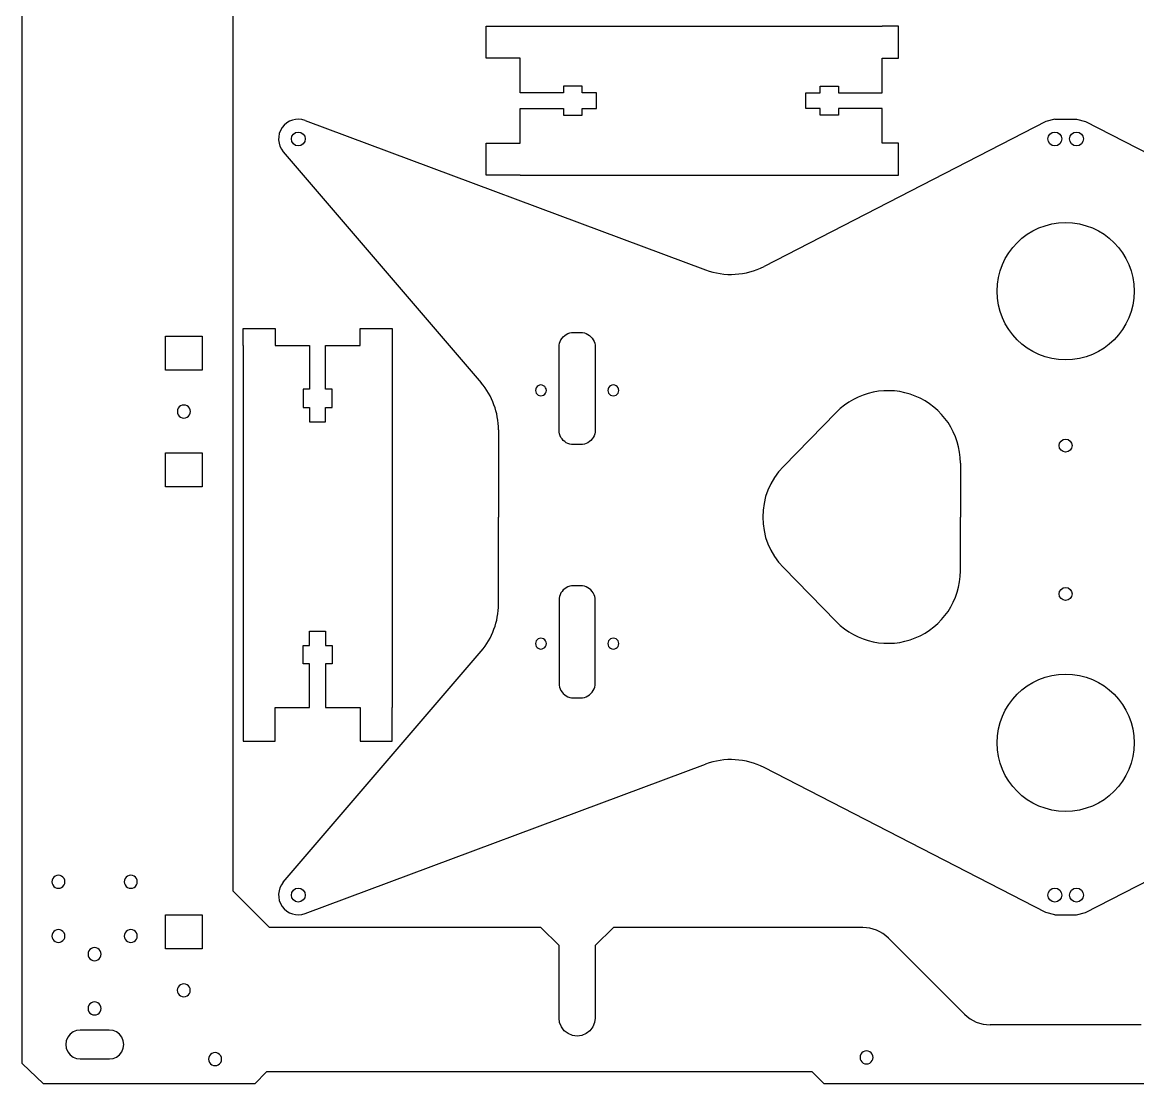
# Model space of a CAD drawing. Extents: x -100 to 476, y -1 to 902.
# Drawn here: x -100 to 208.2, y -1.3 to 292.1 of the extents above; entities that cross this region are included whole.
import ezdxf

# ---------------------------------------------------------------- set-up
doc = ezdxf.new("R2010")
doc.units = 0
doc.header["$LTSCALE"] = 6.734007
doc.header["$MEASUREMENT"] = 0
doc.layers.get('0').update_dxf_attribs({"linetype": 'CONTINUOUS'})
doc.layers.add('DEFAULT', color=7, linetype='CONTINUOUS')

msp = doc.modelspace()

# ---------------------------------------------------------------- linework, layer by layer
for p, q in [((37.54, 291), (137.54, 291)), ((185.25, 265.32), (182.75, 264.71)), ((185.25, 265.32), (191.24, 265.32)), ((191.24, 265.32), (193.74, 264.71)), ((-21.84, 264.98), (88.79, 223.68)), ((182.75, 264.71), (104.94, 224.64)), ((193.74, 264.71), (271.55, 224.64)), ((-27.89, 256.32), (26.74, 192.48)), ((37.54, 249.9), (137.54, 249.9)), ((-38.96, 202.75), (-38.96, 102.75)), ((2.14, 202.75), (2.14, 102.75)), ((124.87, 184.28), (110.27, 169.36)), ((31.55, 179.48), (31.55, 155.37)), ((159.17, 170.29), (159.17, 155.37)), ((31.55, 131.26), (31.55, 155.37)), ((159.17, 140.45), (159.17, 155.37)), ((124.87, 126.46), (110.27, 141.38)), ((-27.89, 54.41), (26.74, 118.25)), ((-21.84, 45.76), (88.79, 87.05)), ((182.75, 46.02), (104.94, 86.1)), ((193.74, 46.02), (271.55, 86.1)), ((-31.75, 41.9), (-41.75, 51.9)), ((185.25, 45.42), (182.75, 46.02)), ((185.25, 45.42), (191.24, 45.42)), ((191.24, 45.42), (193.74, 46.02)), ((43.29, 41.9), (-31.75, 41.9)), ((132.21, 41.9), (63.29, 41.9)), ((209.11, 15), (167.39, 15)), ((-35.8, -1.28), (-94.17, -1.28)), ((254.97, -1.28), (121.53, -1.28))]:
    msp.add_line(p, q)
for centre, radius in [((-23.75, 259.87), 1.92), ((185.25, 259.87), 1.92), ((191.24, 259.87), 1.92), ((188.25, 217.79), 18.96), ((188.25, 175.09), 1.8), ((188.25, 134.1), 1.8), ((188.25, 92.95), 18.96), ((-23.75, 50.87), 1.92), ((185.25, 50.87), 1.92), ((191.24, 50.87), 1.92)]:
    msp.add_circle(centre, radius)
for centre, radius, start, end in [((-23.75, 259.87), 5.45, 69.5312, 220.5574), ((-23.75, 259.87), 5.45, 69.5312, 220.5574), ((95.78, 242.42), 20, 249.5312, 297.25), ((11.55, 179.48), 20, 0, 40.5574), ((139.17, 170.29), 20, 0, 135.6089), ((124.56, 155.37), 20, 135.6089, 224.3911), ((139.17, 140.45), 20, 224.3911, 0), ((11.55, 131.26), 20, 319.4426, 0), ((95.78, 68.32), 20, 62.75, 110.4688), ((-23.75, 50.87), 5.45, 139.4426, 290.4688), ((-23.75, 50.87), 5.45, 139.4426, 290.4688), ((132.21, 31.9), 10, 45, 90), ((167.39, 25), 10, 225, 270)]:
    msp.add_arc(centre, radius, start, end)
at = {"layer": 'DEFAULT'}
for p, q in [((-100, 4.33), (-100, 525.01)), ((-100, 4.33), (-100, 525.01)), ((-41.75, 51.9), (-41.75, 440)), ((-41.75, 51.9), (-41.75, 440)), ((28.19, 282.2), (28.19, 291)), ((28.19, 291), (37.54, 291)), ((28.19, 282.2), (28.19, 291)), ((28.19, 291), (37.54, 291)), ((142.05, 291), (137.54, 291)), ((142.05, 291), (137.54, 291)), ((142.05, 282.2), (142.05, 291)), ((37.54, 282.2), (28.19, 282.2)), ((37.54, 282.2), (28.19, 282.2)), ((37.54, 272.65), (37.54, 282.2)), ((37.54, 272.65), (37.54, 282.2)), ((137.54, 272.65), (137.54, 282.2)), ((137.54, 282.2), (142.05, 282.2)), ((137.54, 272.65), (137.54, 282.2)), ((137.54, 282.2), (142.05, 282.2)), ((54.64, 274.45), (49.54, 274.45)), ((49.54, 274.45), (49.54, 272.65)), ((54.64, 274.45), (49.54, 274.45)), ((49.54, 274.45), (49.54, 272.65)), ((54.64, 272.65), (54.64, 274.45)), ((54.64, 272.65), (54.64, 274.45)), ((120.44, 272.65), (120.44, 274.45)), ((120.44, 274.45), (125.54, 274.45)), ((120.44, 272.65), (120.44, 274.45)), ((120.44, 274.45), (125.54, 274.45)), ((125.54, 274.45), (125.54, 272.65)), ((125.54, 274.45), (125.54, 272.65)), ((49.54, 272.65), (37.54, 272.65)), ((49.54, 272.65), (37.54, 272.65)), ((58.64, 272.65), (54.64, 272.65)), ((58.64, 272.65), (54.64, 272.65)), ((58.64, 268.25), (58.64, 272.65)), ((58.64, 268.25), (58.64, 272.65)), ((116.44, 268.25), (116.44, 272.65)), ((116.44, 272.65), (120.44, 272.65)), ((116.44, 268.25), (116.44, 272.65)), ((116.44, 272.65), (120.44, 272.65)), ((125.54, 272.65), (137.54, 272.65)), ((125.54, 272.65), (137.54, 272.65)), ((37.54, 258.7), (37.54, 268.25)), ((37.54, 268.25), (49.54, 268.25)), ((37.54, 258.7), (37.54, 268.25)), ((37.54, 268.25), (49.54, 268.25)), ((49.54, 268.25), (49.54, 266.45)), ((49.54, 268.25), (49.54, 266.45)), ((54.64, 266.45), (54.64, 268.25)), ((54.64, 268.25), (58.64, 268.25)), ((54.64, 266.45), (54.64, 268.25)), ((54.64, 268.25), (58.64, 268.25)), ((120.44, 268.25), (116.44, 268.25)), ((120.44, 268.25), (116.44, 268.25)), ((120.44, 266.45), (120.44, 268.25)), ((120.44, 266.45), (120.44, 268.25)), ((137.54, 268.25), (125.54, 268.25)), ((125.54, 268.25), (125.54, 266.45)), ((137.54, 268.25), (125.54, 268.25)), ((125.54, 268.25), (125.54, 266.45)), ((137.54, 258.7), (137.54, 268.25)), ((137.54, 258.7), (137.54, 268.25)), ((49.54, 266.45), (54.64, 266.45)), ((49.54, 266.45), (54.64, 266.45)), ((125.54, 266.45), (120.44, 266.45)), ((125.54, 266.45), (120.44, 266.45)), ((28.19, 249.9), (28.19, 258.7)), ((28.19, 258.7), (37.54, 258.7)), ((28.19, 249.9), (28.19, 258.7)), ((28.19, 258.7), (37.54, 258.7)), ((142.05, 258.7), (137.54, 258.7)), ((142.05, 258.7), (137.54, 258.7)), ((142.05, 249.9), (142.05, 258.7)), ((37.54, 249.9), (28.19, 249.9)), ((37.54, 249.9), (28.19, 249.9)), ((137.54, 249.9), (142.05, 249.9)), ((137.54, 249.9), (142.05, 249.9)), ((-38.96, 202.75), (-38.96, 207.49)), ((-38.96, 202.75), (-38.96, 207.49)), ((-38.96, 207.49), (-30.16, 207.49)), ((-30.16, 207.49), (-30.16, 202.75)), ((-30.16, 207.49), (-30.16, 202.75)), ((-6.66, 202.75), (-6.66, 207.49)), ((-6.66, 202.75), (-6.66, 207.49)), ((-6.66, 207.49), (2.14, 207.49)), ((2.14, 207.49), (2.14, 202.75)), ((2.14, 207.49), (2.14, 202.75)), ((-60.45, 195.98), (-60.45, 205.38)), ((-60.45, 205.38), (-50.3, 205.38)), ((-60.45, 195.98), (-60.45, 205.38)), ((-60.45, 205.38), (-50.3, 205.38)), ((-50.3, 205.38), (-50.3, 195.98)), ((-50.3, 205.38), (-50.3, 195.98)), ((48.32, 202.9), (48.42, 203.41)), ((48.32, 202.9), (48.42, 203.41)), ((48.42, 203.41), (48.59, 203.91)), ((48.42, 203.41), (48.59, 203.91)), ((48.59, 203.91), (48.82, 204.37)), ((48.59, 203.91), (48.82, 204.37)), ((48.82, 204.37), (49.11, 204.81)), ((48.82, 204.37), (49.11, 204.81)), ((49.11, 204.81), (49.46, 205.2)), ((49.11, 204.81), (49.46, 205.2)), ((49.46, 205.2), (49.85, 205.55)), ((49.46, 205.2), (49.85, 205.55)), ((49.85, 205.55), (50.29, 205.84)), ((49.85, 205.55), (50.29, 205.84)), ((50.29, 205.84), (50.76, 206.07)), ((50.29, 205.84), (50.76, 206.07)), ((50.76, 206.07), (51.25, 206.24)), ((50.76, 206.07), (51.25, 206.24)), ((51.25, 206.24), (51.76, 206.34)), ((51.25, 206.24), (51.76, 206.34)), ((51.76, 206.34), (52.29, 206.37)), ((51.76, 206.34), (52.29, 206.37)), ((52.29, 206.37), (54.29, 206.37)), ((52.29, 206.37), (54.29, 206.37)), ((54.29, 206.37), (54.81, 206.34)), ((54.29, 206.37), (54.81, 206.34)), ((54.81, 206.34), (55.32, 206.24)), ((54.81, 206.34), (55.32, 206.24)), ((55.32, 206.24), (55.82, 206.07)), ((55.32, 206.24), (55.82, 206.07)), ((55.82, 206.07), (56.29, 205.84)), ((55.82, 206.07), (56.29, 205.84)), ((56.29, 205.84), (56.72, 205.55)), ((56.29, 205.84), (56.72, 205.55)), ((56.72, 205.55), (57.11, 205.2)), ((56.72, 205.55), (57.11, 205.2)), ((57.11, 205.2), (57.46, 204.81)), ((57.11, 205.2), (57.46, 204.81)), ((57.46, 204.81), (57.75, 204.37)), ((57.46, 204.81), (57.75, 204.37)), ((57.75, 204.37), (57.98, 203.91)), ((57.75, 204.37), (57.98, 203.91)), ((57.98, 203.91), (58.15, 203.41)), ((57.98, 203.91), (58.15, 203.41)), ((58.15, 203.41), (58.25, 202.9)), ((58.15, 203.41), (58.25, 202.9)), ((-30.16, 202.75), (-20.61, 202.75)), ((-30.16, 202.75), (-20.61, 202.75)), ((-20.61, 202.75), (-20.61, 190.75)), ((-20.61, 202.75), (-20.61, 190.75)), ((-16.21, 190.75), (-16.21, 202.75)), ((-16.21, 202.75), (-6.66, 202.75)), ((-16.21, 190.75), (-16.21, 202.75)), ((-16.21, 202.75), (-6.66, 202.75)), ((48.29, 202.37), (48.32, 202.9)), ((48.29, 202.37), (48.32, 202.9)), ((48.29, 179.37), (48.29, 202.37)), ((48.29, 179.37), (48.29, 202.37)), ((58.25, 202.9), (58.29, 202.37)), ((58.25, 202.9), (58.29, 202.37)), ((58.29, 202.37), (58.29, 179.37)), ((58.29, 202.37), (58.29, 179.37)), ((-50.3, 195.98), (-60.45, 195.98)), ((-50.3, 195.98), (-60.45, 195.98)), ((41.99, 191.12), (41.84, 190.76)), ((41.99, 191.12), (41.84, 190.76)), ((42.23, 191.43), (41.99, 191.12)), ((42.23, 191.43), (41.99, 191.12)), ((42.54, 191.67), (42.23, 191.43)), ((42.54, 191.67), (42.23, 191.43)), ((42.9, 191.82), (42.54, 191.67)), ((42.9, 191.82), (42.54, 191.67)), ((43.29, 191.87), (42.9, 191.82)), ((43.29, 191.87), (42.9, 191.82)), ((43.67, 191.82), (43.29, 191.87)), ((43.67, 191.82), (43.29, 191.87)), ((44.04, 191.67), (43.67, 191.82)), ((44.04, 191.67), (43.67, 191.82)), ((44.35, 191.43), (44.04, 191.67)), ((44.35, 191.43), (44.04, 191.67)), ((44.59, 191.12), (44.35, 191.43)), ((44.59, 191.12), (44.35, 191.43)), ((44.74, 190.76), (44.59, 191.12)), ((44.74, 190.76), (44.59, 191.12)), ((61.99, 191.12), (61.84, 190.76)), ((61.99, 191.12), (61.84, 190.76)), ((62.23, 191.43), (61.99, 191.12)), ((62.23, 191.43), (61.99, 191.12)), ((62.54, 191.67), (62.23, 191.43)), ((62.54, 191.67), (62.23, 191.43)), ((62.9, 191.82), (62.54, 191.67)), ((62.9, 191.82), (62.54, 191.67)), ((63.29, 191.87), (62.9, 191.82)), ((63.29, 191.87), (62.9, 191.82)), ((63.67, 191.82), (63.29, 191.87)), ((63.67, 191.82), (63.29, 191.87)), ((64.04, 191.67), (63.67, 191.82)), ((64.04, 191.67), (63.67, 191.82)), ((64.35, 191.43), (64.04, 191.67)), ((64.35, 191.43), (64.04, 191.67)), ((64.59, 191.12), (64.35, 191.43)), ((64.59, 191.12), (64.35, 191.43)), ((64.74, 190.76), (64.59, 191.12)), ((64.74, 190.76), (64.59, 191.12)), ((-20.61, 190.75), (-22.41, 190.75)), ((-22.41, 190.75), (-22.41, 185.65)), ((-20.61, 190.75), (-22.41, 190.75)), ((-22.41, 190.75), (-22.41, 185.65)), ((-14.41, 190.75), (-16.21, 190.75)), ((-14.41, 190.75), (-16.21, 190.75)), ((-14.41, 185.65), (-14.41, 190.75)), ((-14.41, 185.65), (-14.41, 190.75)), ((41.84, 190.76), (41.79, 190.37)), ((41.84, 190.76), (41.79, 190.37)), ((41.79, 190.37), (41.84, 189.98)), ((41.79, 190.37), (41.84, 189.98)), ((41.84, 189.98), (41.99, 189.62)), ((41.84, 189.98), (41.99, 189.62)), ((41.99, 189.62), (42.23, 189.31)), ((41.99, 189.62), (42.23, 189.31)), ((42.23, 189.31), (42.54, 189.07)), ((42.23, 189.31), (42.54, 189.07)), ((42.54, 189.07), (42.9, 188.92)), ((42.54, 189.07), (42.9, 188.92)), ((42.9, 188.92), (43.29, 188.87)), ((42.9, 188.92), (43.29, 188.87)), ((43.29, 188.87), (43.67, 188.92)), ((43.29, 188.87), (43.67, 188.92)), ((43.67, 188.92), (44.04, 189.07)), ((43.67, 188.92), (44.04, 189.07)), ((44.04, 189.07), (44.35, 189.31)), ((44.04, 189.07), (44.35, 189.31)), ((44.35, 189.31), (44.59, 189.62)), ((44.35, 189.31), (44.59, 189.62)), ((44.59, 189.62), (44.74, 189.98)), ((44.59, 189.62), (44.74, 189.98)), ((44.79, 190.37), (44.74, 190.76)), ((44.79, 190.37), (44.74, 190.76)), ((44.74, 189.98), (44.79, 190.37)), ((44.74, 189.98), (44.79, 190.37)), ((61.84, 190.76), (61.79, 190.37)), ((61.84, 190.76), (61.79, 190.37)), ((61.79, 190.37), (61.84, 189.98)), ((61.79, 190.37), (61.84, 189.98)), ((61.84, 189.98), (61.99, 189.62)), ((61.84, 189.98), (61.99, 189.62)), ((61.99, 189.62), (62.23, 189.31)), ((61.99, 189.62), (62.23, 189.31)), ((62.23, 189.31), (62.54, 189.07)), ((62.23, 189.31), (62.54, 189.07)), ((62.54, 189.07), (62.9, 188.92)), ((62.54, 189.07), (62.9, 188.92)), ((62.9, 188.92), (63.29, 188.87)), ((62.9, 188.92), (63.29, 188.87)), ((63.29, 188.87), (63.67, 188.92)), ((63.29, 188.87), (63.67, 188.92)), ((63.67, 188.92), (64.04, 189.07)), ((63.67, 188.92), (64.04, 189.07)), ((64.04, 189.07), (64.35, 189.31)), ((64.04, 189.07), (64.35, 189.31)), ((64.35, 189.31), (64.59, 189.62)), ((64.35, 189.31), (64.59, 189.62)), ((64.59, 189.62), (64.74, 189.98)), ((64.59, 189.62), (64.74, 189.98)), ((64.79, 190.37), (64.74, 190.76)), ((64.79, 190.37), (64.74, 190.76)), ((64.74, 189.98), (64.79, 190.37)), ((64.74, 189.98), (64.79, 190.37)), ((-57.09, 184.99), (-57.15, 184.52)), ((-57.09, 184.99), (-57.15, 184.52)), ((-56.91, 185.42), (-57.09, 184.99)), ((-56.91, 185.42), (-57.09, 184.99)), ((-56.62, 185.8), (-56.91, 185.42)), ((-56.62, 185.8), (-56.91, 185.42)), ((-56.25, 186.08), (-56.62, 185.8)), ((-56.25, 186.08), (-56.62, 185.8)), ((-55.81, 186.26), (-56.25, 186.08)), ((-55.81, 186.26), (-56.25, 186.08)), ((-55.35, 186.32), (-55.81, 186.26)), ((-55.35, 186.32), (-55.81, 186.26)), ((-54.88, 186.26), (-55.35, 186.32)), ((-54.88, 186.26), (-55.35, 186.32)), ((-54.45, 186.08), (-54.88, 186.26)), ((-54.45, 186.08), (-54.88, 186.26)), ((-54.08, 185.8), (-54.45, 186.08)), ((-54.08, 185.8), (-54.45, 186.08)), ((-53.79, 185.42), (-54.08, 185.8)), ((-53.79, 185.42), (-54.08, 185.8)), ((-53.61, 184.99), (-53.79, 185.42)), ((-53.61, 184.99), (-53.79, 185.42)), ((-53.55, 184.52), (-53.61, 184.99)), ((-53.55, 184.52), (-53.61, 184.99)), ((-22.41, 185.65), (-20.61, 185.65)), ((-22.41, 185.65), (-20.61, 185.65)), ((-20.61, 185.65), (-20.61, 181.65)), ((-20.61, 185.65), (-20.61, 181.65)), ((-16.21, 181.65), (-16.21, 185.65)), ((-16.21, 185.65), (-14.41, 185.65)), ((-16.21, 181.65), (-16.21, 185.65)), ((-16.21, 185.65), (-14.41, 185.65)), ((-57.15, 184.52), (-57.09, 184.06)), ((-57.15, 184.52), (-57.09, 184.06)), ((-57.09, 184.06), (-56.91, 183.62)), ((-57.09, 184.06), (-56.91, 183.62)), ((-56.91, 183.62), (-56.62, 183.25)), ((-56.91, 183.62), (-56.62, 183.25)), ((-56.62, 183.25), (-56.25, 182.96)), ((-56.62, 183.25), (-56.25, 182.96)), ((-56.25, 182.96), (-55.81, 182.78)), ((-56.25, 182.96), (-55.81, 182.78)), ((-55.81, 182.78), (-55.35, 182.72)), ((-55.81, 182.78), (-55.35, 182.72)), ((-55.35, 182.72), (-54.88, 182.78)), ((-55.35, 182.72), (-54.88, 182.78)), ((-54.88, 182.78), (-54.45, 182.96)), ((-54.88, 182.78), (-54.45, 182.96)), ((-54.45, 182.96), (-54.08, 183.25)), ((-54.45, 182.96), (-54.08, 183.25)), ((-54.08, 183.25), (-53.79, 183.62)), ((-54.08, 183.25), (-53.79, 183.62)), ((-53.79, 183.62), (-53.61, 184.06)), ((-53.79, 183.62), (-53.61, 184.06)), ((-53.61, 184.06), (-53.55, 184.52)), ((-53.61, 184.06), (-53.55, 184.52)), ((-20.61, 181.65), (-16.21, 181.65)), ((-20.61, 181.65), (-16.21, 181.65)), ((48.32, 178.85), (48.29, 179.37)), ((48.32, 178.85), (48.29, 179.37)), ((48.42, 178.34), (48.32, 178.85)), ((48.42, 178.34), (48.32, 178.85)), ((58.25, 178.85), (58.15, 178.34)), ((58.25, 178.85), (58.15, 178.34)), ((58.29, 179.37), (58.25, 178.85)), ((58.29, 179.37), (58.25, 178.85)), ((48.59, 177.84), (48.42, 178.34)), ((48.59, 177.84), (48.42, 178.34)), ((48.82, 177.37), (48.59, 177.84)), ((48.82, 177.37), (48.59, 177.84)), ((49.11, 176.94), (48.82, 177.37)), ((49.11, 176.94), (48.82, 177.37)), ((49.46, 176.55), (49.11, 176.94)), ((49.46, 176.55), (49.11, 176.94)), ((49.85, 176.2), (49.46, 176.55)), ((49.85, 176.2), (49.46, 176.55)), ((50.29, 175.91), (49.85, 176.2)), ((50.29, 175.91), (49.85, 176.2)), ((50.76, 175.68), (50.29, 175.91)), ((50.76, 175.68), (50.29, 175.91)), ((51.25, 175.51), (50.76, 175.68)), ((51.25, 175.51), (50.76, 175.68)), ((55.82, 175.68), (55.32, 175.51)), ((55.82, 175.68), (55.32, 175.51)), ((56.29, 175.91), (55.82, 175.68)), ((56.29, 175.91), (55.82, 175.68)), ((56.72, 176.2), (56.29, 175.91)), ((56.72, 176.2), (56.29, 175.91)), ((57.11, 176.55), (56.72, 176.2)), ((57.11, 176.55), (56.72, 176.2)), ((57.46, 176.94), (57.11, 176.55)), ((57.46, 176.94), (57.11, 176.55)), ((57.75, 177.37), (57.46, 176.94)), ((57.75, 177.37), (57.46, 176.94)), ((57.98, 177.84), (57.75, 177.37)), ((57.98, 177.84), (57.75, 177.37)), ((58.15, 178.34), (57.98, 177.84)), ((58.15, 178.34), (57.98, 177.84)), ((-60.45, 163.68), (-60.45, 173.08)), ((-60.45, 173.08), (-50.3, 173.08)), ((-60.45, 163.68), (-60.45, 173.08)), ((-60.45, 173.08), (-50.3, 173.08)), ((-50.3, 173.08), (-50.3, 163.68)), ((-50.3, 173.08), (-50.3, 163.68)), ((51.76, 175.41), (51.25, 175.51)), ((51.76, 175.41), (51.25, 175.51)), ((52.29, 175.37), (51.76, 175.41)), ((52.29, 175.37), (51.76, 175.41)), ((54.29, 175.37), (52.29, 175.37)), ((54.29, 175.37), (52.29, 175.37)), ((54.81, 175.41), (54.29, 175.37)), ((54.81, 175.41), (54.29, 175.37)), ((55.32, 175.51), (54.81, 175.41)), ((55.32, 175.51), (54.81, 175.41)), ((-50.3, 163.68), (-60.45, 163.68)), ((-50.3, 163.68), (-60.45, 163.68)), ((50.29, 135.83), (49.85, 135.54)), ((50.29, 135.83), (49.85, 135.54)), ((50.76, 136.06), (50.29, 135.83)), ((50.76, 136.06), (50.29, 135.83)), ((51.25, 136.23), (50.76, 136.06)), ((51.25, 136.23), (50.76, 136.06)), ((51.76, 136.33), (51.25, 136.23)), ((51.76, 136.33), (51.25, 136.23)), ((52.29, 136.37), (51.76, 136.33)), ((52.29, 136.37), (51.76, 136.33)), ((54.29, 136.37), (52.29, 136.37)), ((54.29, 136.37), (52.29, 136.37)), ((54.81, 136.33), (54.29, 136.37)), ((54.81, 136.33), (54.29, 136.37)), ((55.32, 136.23), (54.81, 136.33)), ((55.32, 136.23), (54.81, 136.33)), ((55.82, 136.06), (55.32, 136.23)), ((55.82, 136.06), (55.32, 136.23)), ((56.29, 135.83), (55.82, 136.06)), ((56.29, 135.83), (55.82, 136.06)), ((56.72, 135.54), (56.29, 135.83)), ((56.72, 135.54), (56.29, 135.83)), ((48.32, 132.89), (48.29, 132.37)), ((48.32, 132.89), (48.29, 132.37)), ((48.42, 133.4), (48.32, 132.89)), ((48.42, 133.4), (48.32, 132.89)), ((48.59, 133.9), (48.42, 133.4)), ((48.59, 133.9), (48.42, 133.4)), ((48.82, 134.37), (48.59, 133.9)), ((48.82, 134.37), (48.59, 133.9)), ((49.11, 134.8), (48.82, 134.37)), ((49.11, 134.8), (48.82, 134.37)), ((49.46, 135.2), (49.11, 134.8)), ((49.46, 135.2), (49.11, 134.8)), ((49.85, 135.54), (49.46, 135.2)), ((49.85, 135.54), (49.46, 135.2)), ((57.11, 135.2), (56.72, 135.54)), ((57.11, 135.2), (56.72, 135.54)), ((57.46, 134.8), (57.11, 135.2)), ((57.46, 134.8), (57.11, 135.2)), ((57.75, 134.37), (57.46, 134.8)), ((57.75, 134.37), (57.46, 134.8)), ((57.98, 133.9), (57.75, 134.37)), ((57.98, 133.9), (57.75, 134.37)), ((58.15, 133.4), (57.98, 133.9)), ((58.15, 133.4), (57.98, 133.9)), ((58.25, 132.89), (58.15, 133.4)), ((58.25, 132.89), (58.15, 133.4)), ((58.29, 132.37), (58.25, 132.89)), ((58.29, 132.37), (58.25, 132.89)), ((48.29, 132.37), (48.29, 109.37)), ((48.29, 132.37), (48.29, 109.37)), ((58.29, 109.37), (58.29, 132.37)), ((58.29, 109.37), (58.29, 132.37)), ((-20.61, 119.85), (-20.61, 123.85)), ((-20.61, 123.85), (-16.21, 123.85)), ((-20.61, 119.85), (-20.61, 123.85)), ((-20.61, 123.85), (-16.21, 123.85)), ((-16.21, 123.85), (-16.21, 119.85)), ((-16.21, 123.85), (-16.21, 119.85)), ((41.84, 120.76), (41.79, 120.37)), ((41.84, 120.76), (41.79, 120.37)), ((41.79, 120.37), (41.84, 119.98)), ((41.79, 120.37), (41.84, 119.98)), ((41.99, 121.12), (41.84, 120.76)), ((41.99, 121.12), (41.84, 120.76)), ((42.23, 121.43), (41.99, 121.12)), ((42.23, 121.43), (41.99, 121.12)), ((42.54, 121.67), (42.23, 121.43)), ((42.54, 121.67), (42.23, 121.43)), ((42.9, 121.82), (42.54, 121.67)), ((42.9, 121.82), (42.54, 121.67)), ((43.29, 121.87), (42.9, 121.82)), ((43.29, 121.87), (42.9, 121.82)), ((43.67, 121.82), (43.29, 121.87)), ((43.67, 121.82), (43.29, 121.87)), ((44.04, 121.67), (43.67, 121.82)), ((44.04, 121.67), (43.67, 121.82)), ((44.35, 121.43), (44.04, 121.67)), ((44.35, 121.43), (44.04, 121.67)), ((44.59, 121.12), (44.35, 121.43)), ((44.59, 121.12), (44.35, 121.43)), ((44.74, 120.76), (44.59, 121.12)), ((44.74, 120.76), (44.59, 121.12)), ((44.79, 120.37), (44.74, 120.76)), ((44.79, 120.37), (44.74, 120.76)), ((44.74, 119.98), (44.79, 120.37)), ((44.74, 119.98), (44.79, 120.37)), ((61.84, 120.76), (61.79, 120.37)), ((61.84, 120.76), (61.79, 120.37)), ((61.79, 120.37), (61.84, 119.98)), ((61.79, 120.37), (61.84, 119.98)), ((61.99, 121.12), (61.84, 120.76)), ((61.99, 121.12), (61.84, 120.76)), ((62.23, 121.43), (61.99, 121.12)), ((62.23, 121.43), (61.99, 121.12)), ((62.54, 121.67), (62.23, 121.43)), ((62.54, 121.67), (62.23, 121.43)), ((62.9, 121.82), (62.54, 121.67)), ((62.9, 121.82), (62.54, 121.67)), ((63.29, 121.87), (62.9, 121.82)), ((63.29, 121.87), (62.9, 121.82)), ((63.67, 121.82), (63.29, 121.87)), ((63.67, 121.82), (63.29, 121.87)), ((64.04, 121.67), (63.67, 121.82)), ((64.04, 121.67), (63.67, 121.82)), ((64.35, 121.43), (64.04, 121.67)), ((64.35, 121.43), (64.04, 121.67)), ((64.59, 121.12), (64.35, 121.43)), ((64.59, 121.12), (64.35, 121.43)), ((64.74, 120.76), (64.59, 121.12)), ((64.74, 120.76), (64.59, 121.12)), ((64.79, 120.37), (64.74, 120.76)), ((64.79, 120.37), (64.74, 120.76)), ((64.74, 119.98), (64.79, 120.37)), ((64.74, 119.98), (64.79, 120.37)), ((-22.41, 114.75), (-22.41, 119.85)), ((-22.41, 119.85), (-20.61, 119.85)), ((-22.41, 114.75), (-22.41, 119.85)), ((-22.41, 119.85), (-20.61, 119.85)), ((-16.21, 119.85), (-14.41, 119.85)), ((-16.21, 119.85), (-14.41, 119.85)), ((-14.41, 119.85), (-14.41, 114.75)), ((-14.41, 119.85), (-14.41, 114.75)), ((41.84, 119.98), (41.99, 119.62)), ((41.84, 119.98), (41.99, 119.62)), ((41.99, 119.62), (42.23, 119.31)), ((41.99, 119.62), (42.23, 119.31)), ((42.23, 119.31), (42.54, 119.07)), ((42.23, 119.31), (42.54, 119.07)), ((42.54, 119.07), (42.9, 118.92)), ((42.54, 119.07), (42.9, 118.92)), ((42.9, 118.92), (43.29, 118.87)), ((42.9, 118.92), (43.29, 118.87)), ((43.29, 118.87), (43.67, 118.92)), ((43.29, 118.87), (43.67, 118.92)), ((43.67, 118.92), (44.04, 119.07)), ((43.67, 118.92), (44.04, 119.07)), ((44.04, 119.07), (44.35, 119.31)), ((44.04, 119.07), (44.35, 119.31)), ((44.35, 119.31), (44.59, 119.62)), ((44.35, 119.31), (44.59, 119.62)), ((44.59, 119.62), (44.74, 119.98)), ((44.59, 119.62), (44.74, 119.98)), ((61.84, 119.98), (61.99, 119.62)), ((61.84, 119.98), (61.99, 119.62)), ((61.99, 119.62), (62.23, 119.31)), ((61.99, 119.62), (62.23, 119.31)), ((62.23, 119.31), (62.54, 119.07)), ((62.23, 119.31), (62.54, 119.07)), ((62.54, 119.07), (62.9, 118.92)), ((62.54, 119.07), (62.9, 118.92)), ((62.9, 118.92), (63.29, 118.87)), ((62.9, 118.92), (63.29, 118.87)), ((63.29, 118.87), (63.67, 118.92)), ((63.29, 118.87), (63.67, 118.92)), ((63.67, 118.92), (64.04, 119.07)), ((63.67, 118.92), (64.04, 119.07)), ((64.04, 119.07), (64.35, 119.31)), ((64.04, 119.07), (64.35, 119.31)), ((64.35, 119.31), (64.59, 119.62)), ((64.35, 119.31), (64.59, 119.62)), ((64.59, 119.62), (64.74, 119.98)), ((64.59, 119.62), (64.74, 119.98)), ((-20.61, 114.75), (-22.41, 114.75)), ((-20.61, 114.75), (-22.41, 114.75)), ((-20.61, 102.75), (-20.61, 114.75)), ((-20.61, 102.75), (-20.61, 114.75)), ((-14.41, 114.75), (-16.21, 114.75)), ((-16.21, 114.75), (-16.21, 102.75)), ((-14.41, 114.75), (-16.21, 114.75)), ((-16.21, 114.75), (-16.21, 102.75)), ((48.29, 109.37), (48.32, 108.85)), ((48.29, 109.37), (48.32, 108.85)), ((48.32, 108.85), (48.42, 108.33)), ((48.32, 108.85), (48.42, 108.33)), ((48.42, 108.33), (48.59, 107.84)), ((48.42, 108.33), (48.59, 107.84)), ((57.98, 107.84), (58.15, 108.33)), ((57.98, 107.84), (58.15, 108.33)), ((58.15, 108.33), (58.25, 108.85)), ((58.15, 108.33), (58.25, 108.85)), ((58.25, 108.85), (58.29, 109.37)), ((58.25, 108.85), (58.29, 109.37)), ((48.59, 107.84), (48.82, 107.37)), ((48.59, 107.84), (48.82, 107.37)), ((48.82, 107.37), (49.11, 106.93)), ((48.82, 107.37), (49.11, 106.93)), ((49.11, 106.93), (49.46, 106.54)), ((49.11, 106.93), (49.46, 106.54)), ((49.46, 106.54), (49.85, 106.19)), ((49.46, 106.54), (49.85, 106.19)), ((49.85, 106.19), (50.29, 105.9)), ((49.85, 106.19), (50.29, 105.9)), ((50.29, 105.9), (50.76, 105.67)), ((50.29, 105.9), (50.76, 105.67)), ((50.76, 105.67), (51.25, 105.5)), ((50.76, 105.67), (51.25, 105.5)), ((51.25, 105.5), (51.76, 105.4)), ((51.25, 105.5), (51.76, 105.4)), ((51.76, 105.4), (52.29, 105.37)), ((51.76, 105.4), (52.29, 105.37)), ((52.29, 105.37), (54.29, 105.37)), ((52.29, 105.37), (54.29, 105.37)), ((54.29, 105.37), (54.81, 105.4)), ((54.29, 105.37), (54.81, 105.4)), ((54.81, 105.4), (55.32, 105.5)), ((54.81, 105.4), (55.32, 105.5)), ((55.32, 105.5), (55.82, 105.67)), ((55.32, 105.5), (55.82, 105.67)), ((55.82, 105.67), (56.29, 105.9)), ((55.82, 105.67), (56.29, 105.9)), ((56.29, 105.9), (56.72, 106.19)), ((56.29, 105.9), (56.72, 106.19)), ((56.72, 106.19), (57.11, 106.54)), ((56.72, 106.19), (57.11, 106.54)), ((57.11, 106.54), (57.46, 106.93)), ((57.11, 106.54), (57.46, 106.93)), ((57.46, 106.93), (57.75, 107.37)), ((57.46, 106.93), (57.75, 107.37)), ((57.75, 107.37), (57.98, 107.84)), ((57.75, 107.37), (57.98, 107.84)), ((-38.96, 102.75), (-38.96, 93.4)), ((-38.96, 102.75), (-38.96, 93.4)), ((-30.16, 93.4), (-30.16, 102.75)), ((-30.16, 102.75), (-20.61, 102.75)), ((-30.16, 93.4), (-30.16, 102.75)), ((-30.16, 102.75), (-20.61, 102.75)), ((-16.21, 102.75), (-6.66, 102.75)), ((-16.21, 102.75), (-6.66, 102.75)), ((-6.66, 102.75), (-6.66, 93.4)), ((-6.66, 102.75), (-6.66, 93.4)), ((2.14, 93.4), (2.14, 102.75)), ((2.14, 93.4), (2.14, 102.75)), ((-38.96, 93.4), (-30.16, 93.4)), ((-38.96, 93.4), (-30.16, 93.4)), ((-6.66, 93.4), (2.14, 93.4)), ((-6.66, 93.4), (2.14, 93.4)), ((-91.3, 55.82), (-91.59, 55.45)), ((-91.3, 55.82), (-91.59, 55.45)), ((-90.93, 56.11), (-91.3, 55.82)), ((-90.93, 56.11), (-91.3, 55.82)), ((-90.5, 56.29), (-90.93, 56.11)), ((-90.5, 56.29), (-90.93, 56.11)), ((-90.03, 56.35), (-90.5, 56.29)), ((-90.03, 56.35), (-90.5, 56.29)), ((-89.56, 56.29), (-90.03, 56.35)), ((-89.56, 56.29), (-90.03, 56.35)), ((-89.13, 56.11), (-89.56, 56.29)), ((-89.13, 56.11), (-89.56, 56.29)), ((-88.76, 55.82), (-89.13, 56.11)), ((-88.76, 55.82), (-89.13, 56.11)), ((-88.47, 55.45), (-88.76, 55.82)), ((-88.47, 55.45), (-88.76, 55.82)), ((-71.29, 55.82), (-71.58, 55.45)), ((-71.29, 55.82), (-71.58, 55.45)), ((-70.92, 56.11), (-71.29, 55.82)), ((-70.92, 56.11), (-71.29, 55.82)), ((-70.48, 56.29), (-70.92, 56.11)), ((-70.48, 56.29), (-70.92, 56.11)), ((-70.02, 56.35), (-70.48, 56.29)), ((-70.02, 56.35), (-70.48, 56.29)), ((-69.55, 56.29), (-70.02, 56.35)), ((-69.55, 56.29), (-70.02, 56.35)), ((-69.12, 56.11), (-69.55, 56.29)), ((-69.12, 56.11), (-69.55, 56.29)), ((-68.74, 55.82), (-69.12, 56.11)), ((-68.74, 55.82), (-69.12, 56.11)), ((-68.46, 55.45), (-68.74, 55.82)), ((-68.46, 55.45), (-68.74, 55.82)), ((-91.77, 55.01), (-91.83, 54.55)), ((-91.77, 55.01), (-91.83, 54.55)), ((-91.83, 54.55), (-91.77, 54.08)), ((-91.83, 54.55), (-91.77, 54.08)), ((-91.59, 55.45), (-91.77, 55.01)), ((-91.59, 55.45), (-91.77, 55.01)), ((-91.77, 54.08), (-91.59, 53.65)), ((-91.77, 54.08), (-91.59, 53.65)), ((-91.59, 53.65), (-91.3, 53.27)), ((-91.59, 53.65), (-91.3, 53.27)), ((-91.3, 53.27), (-90.93, 52.99)), ((-91.3, 53.27), (-90.93, 52.99)), ((-90.93, 52.99), (-90.5, 52.81)), ((-90.93, 52.99), (-90.5, 52.81)), ((-90.5, 52.81), (-90.03, 52.75)), ((-90.5, 52.81), (-90.03, 52.75)), ((-90.03, 52.75), (-89.56, 52.81)), ((-90.03, 52.75), (-89.56, 52.81)), ((-89.56, 52.81), (-89.13, 52.99)), ((-89.56, 52.81), (-89.13, 52.99)), ((-89.13, 52.99), (-88.76, 53.27)), ((-89.13, 52.99), (-88.76, 53.27)), ((-88.76, 53.27), (-88.47, 53.65)), ((-88.76, 53.27), (-88.47, 53.65)), ((-88.29, 55.01), (-88.47, 55.45)), ((-88.29, 55.01), (-88.47, 55.45)), ((-88.47, 53.65), (-88.29, 54.08)), ((-88.47, 53.65), (-88.29, 54.08)), ((-88.23, 54.55), (-88.29, 55.01)), ((-88.23, 54.55), (-88.29, 55.01)), ((-88.29, 54.08), (-88.23, 54.55)), ((-88.29, 54.08), (-88.23, 54.55)), ((-71.75, 55.01), (-71.82, 54.55)), ((-71.75, 55.01), (-71.82, 54.55)), ((-71.82, 54.55), (-71.75, 54.08)), ((-71.82, 54.55), (-71.75, 54.08)), ((-71.58, 55.45), (-71.75, 55.01)), ((-71.58, 55.45), (-71.75, 55.01)), ((-71.75, 54.08), (-71.57, 53.65)), ((-71.75, 54.08), (-71.57, 53.65)), ((-71.57, 53.65), (-71.29, 53.27)), ((-71.57, 53.65), (-71.29, 53.27)), ((-71.29, 53.27), (-70.92, 52.99)), ((-71.29, 53.27), (-70.92, 52.99)), ((-70.92, 52.99), (-70.48, 52.81)), ((-70.92, 52.99), (-70.48, 52.81)), ((-70.48, 52.81), (-70.02, 52.75)), ((-70.48, 52.81), (-70.02, 52.75)), ((-70.02, 52.75), (-69.55, 52.81)), ((-70.02, 52.75), (-69.55, 52.81)), ((-69.55, 52.81), (-69.12, 52.99)), ((-69.55, 52.81), (-69.12, 52.99)), ((-69.12, 52.99), (-68.74, 53.27)), ((-69.12, 52.99), (-68.74, 53.27)), ((-68.74, 53.27), (-68.46, 53.65)), ((-68.74, 53.27), (-68.46, 53.65)), ((-68.28, 55.01), (-68.46, 55.45)), ((-68.28, 55.01), (-68.46, 55.45)), ((-68.46, 53.65), (-68.28, 54.08)), ((-68.46, 53.65), (-68.28, 54.08)), ((-68.22, 54.55), (-68.28, 55.01)), ((-68.22, 54.55), (-68.28, 55.01)), ((-68.28, 54.08), (-68.22, 54.55)), ((-68.28, 54.08), (-68.22, 54.55)), ((-60.45, 36.01), (-60.45, 45.4)), ((-60.45, 45.4), (-50.3, 45.4)), ((-60.45, 36.01), (-60.45, 45.4)), ((-60.45, 45.4), (-50.3, 45.4)), ((-50.3, 45.4), (-50.3, 36.01)), ((-50.3, 45.4), (-50.3, 36.01)), ((-91.59, 40.45), (-91.77, 40.01)), ((-91.59, 40.45), (-91.77, 40.01)), ((-91.3, 40.82), (-91.59, 40.45)), ((-91.3, 40.82), (-91.59, 40.45)), ((-90.93, 41.11), (-91.3, 40.82)), ((-90.93, 41.11), (-91.3, 40.82)), ((-90.5, 41.29), (-90.93, 41.11)), ((-90.5, 41.29), (-90.93, 41.11)), ((-90.03, 41.35), (-90.5, 41.29)), ((-90.03, 41.35), (-90.5, 41.29)), ((-89.56, 41.29), (-90.03, 41.35)), ((-89.56, 41.29), (-90.03, 41.35)), ((-89.13, 41.11), (-89.56, 41.29)), ((-89.13, 41.11), (-89.56, 41.29)), ((-88.76, 40.82), (-89.13, 41.11)), ((-88.76, 40.82), (-89.13, 41.11)), ((-88.47, 40.45), (-88.76, 40.82)), ((-88.47, 40.45), (-88.76, 40.82)), ((-88.29, 40.01), (-88.47, 40.45)), ((-88.29, 40.01), (-88.47, 40.45)), ((-71.58, 40.45), (-71.75, 40.01)), ((-71.58, 40.45), (-71.75, 40.01)), ((-71.29, 40.82), (-71.58, 40.45)), ((-71.29, 40.82), (-71.58, 40.45)), ((-70.92, 41.11), (-71.29, 40.82)), ((-70.92, 41.11), (-71.29, 40.82)), ((-70.48, 41.29), (-70.92, 41.11)), ((-70.48, 41.29), (-70.92, 41.11)), ((-70.02, 41.35), (-70.48, 41.29)), ((-70.02, 41.35), (-70.48, 41.29)), ((-69.55, 41.29), (-70.02, 41.35)), ((-69.55, 41.29), (-70.02, 41.35)), ((-69.12, 41.11), (-69.55, 41.29)), ((-69.12, 41.11), (-69.55, 41.29)), ((-68.74, 40.82), (-69.12, 41.11)), ((-68.74, 40.82), (-69.12, 41.11)), ((-68.46, 40.45), (-68.74, 40.82)), ((-68.46, 40.45), (-68.74, 40.82)), ((-68.28, 40.01), (-68.46, 40.45)), ((-68.28, 40.01), (-68.46, 40.45)), ((43.29, 41.9), (13.29, 41.9)), ((43.29, 41.9), (13.29, 41.9)), ((48.29, 36.9), (43.29, 41.9)), ((48.29, 36.9), (43.29, 41.9)), ((63.29, 41.9), (58.29, 36.9)), ((63.29, 41.9), (58.29, 36.9)), ((-91.77, 40.01), (-91.83, 39.55)), ((-91.77, 40.01), (-91.83, 39.55)), ((-91.83, 39.55), (-91.77, 39.08)), ((-91.83, 39.55), (-91.77, 39.08)), ((-91.77, 39.08), (-91.59, 38.65)), ((-91.77, 39.08), (-91.59, 38.65)), ((-91.59, 38.65), (-91.3, 38.27)), ((-91.59, 38.65), (-91.3, 38.27)), ((-91.3, 38.27), (-90.93, 37.99)), ((-91.3, 38.27), (-90.93, 37.99)), ((-90.93, 37.99), (-90.5, 37.81)), ((-90.93, 37.99), (-90.5, 37.81)), ((-90.5, 37.81), (-90.03, 37.75)), ((-90.5, 37.81), (-90.03, 37.75)), ((-90.03, 37.75), (-89.56, 37.81)), ((-90.03, 37.75), (-89.56, 37.81)), ((-89.56, 37.81), (-89.13, 37.99)), ((-89.56, 37.81), (-89.13, 37.99)), ((-89.13, 37.99), (-88.76, 38.27)), ((-89.13, 37.99), (-88.76, 38.27)), ((-88.76, 38.27), (-88.47, 38.65)), ((-88.76, 38.27), (-88.47, 38.65)), ((-88.47, 38.65), (-88.29, 39.08)), ((-88.47, 38.65), (-88.29, 39.08)), ((-88.23, 39.55), (-88.29, 40.01)), ((-88.23, 39.55), (-88.29, 40.01)), ((-88.29, 39.08), (-88.23, 39.55)), ((-88.29, 39.08), (-88.23, 39.55)), ((-71.75, 40.01), (-71.82, 39.55)), ((-71.75, 40.01), (-71.82, 39.55)), ((-71.82, 39.55), (-71.75, 39.08)), ((-71.82, 39.55), (-71.75, 39.08)), ((-71.75, 39.08), (-71.57, 38.65)), ((-71.75, 39.08), (-71.57, 38.65)), ((-71.57, 38.65), (-71.29, 38.27)), ((-71.57, 38.65), (-71.29, 38.27)), ((-71.29, 38.27), (-70.92, 37.99)), ((-71.29, 38.27), (-70.92, 37.99)), ((-70.92, 37.99), (-70.48, 37.81)), ((-70.92, 37.99), (-70.48, 37.81)), ((-70.48, 37.81), (-70.02, 37.75)), ((-70.48, 37.81), (-70.02, 37.75)), ((-70.02, 37.75), (-69.55, 37.81)), ((-70.02, 37.75), (-69.55, 37.81)), ((-69.55, 37.81), (-69.12, 37.99)), ((-69.55, 37.81), (-69.12, 37.99)), ((-69.12, 37.99), (-68.74, 38.27)), ((-69.12, 37.99), (-68.74, 38.27)), ((-68.74, 38.27), (-68.46, 38.65)), ((-68.74, 38.27), (-68.46, 38.65)), ((-68.46, 38.65), (-68.28, 39.08)), ((-68.46, 38.65), (-68.28, 39.08)), ((-68.22, 39.55), (-68.28, 40.01)), ((-68.22, 39.55), (-68.28, 40.01)), ((-68.28, 39.08), (-68.22, 39.55)), ((-68.28, 39.08), (-68.22, 39.55)), ((160.32, 17.93), (139.28, 38.97)), ((-81.76, 35), (-81.82, 34.53)), ((-81.76, 35), (-81.82, 34.53)), ((-81.82, 34.53), (-81.76, 34.07)), ((-81.82, 34.53), (-81.76, 34.07)), ((-81.58, 35.43), (-81.76, 35)), ((-81.58, 35.43), (-81.76, 35)), ((-81.76, 34.07), (-81.58, 33.63)), ((-81.76, 34.07), (-81.58, 33.63)), ((-81.3, 35.81), (-81.58, 35.43)), ((-81.3, 35.81), (-81.58, 35.43)), ((-80.92, 36.09), (-81.3, 35.81)), ((-80.92, 36.09), (-81.3, 35.81)), ((-80.49, 36.27), (-80.92, 36.09)), ((-80.49, 36.27), (-80.92, 36.09)), ((-80.02, 36.33), (-80.49, 36.27)), ((-80.02, 36.33), (-80.49, 36.27)), ((-79.56, 36.27), (-80.02, 36.33)), ((-79.56, 36.27), (-80.02, 36.33)), ((-79.12, 36.09), (-79.56, 36.27)), ((-79.12, 36.09), (-79.56, 36.27)), ((-78.75, 35.81), (-79.12, 36.09)), ((-78.75, 35.81), (-79.12, 36.09)), ((-78.46, 35.43), (-78.75, 35.81)), ((-78.46, 35.43), (-78.75, 35.81)), ((-78.28, 35), (-78.46, 35.43)), ((-78.28, 35), (-78.46, 35.43)), ((-78.46, 33.63), (-78.28, 34.07)), ((-78.46, 33.63), (-78.28, 34.07)), ((-78.22, 34.53), (-78.28, 35)), ((-78.22, 34.53), (-78.28, 35)), ((-78.28, 34.07), (-78.22, 34.53)), ((-78.28, 34.07), (-78.22, 34.53)), ((-50.3, 36.01), (-60.45, 36.01)), ((-50.3, 36.01), (-60.45, 36.01)), ((48.29, 21.84), (48.29, 36.9)), ((48.29, 16.84), (48.29, 36.9)), ((58.29, 36.9), (58.29, 16.84)), ((58.29, 36.9), (58.29, 16.84)), ((-81.58, 33.63), (-81.3, 33.26)), ((-81.58, 33.63), (-81.3, 33.26)), ((-81.3, 33.26), (-80.92, 32.97)), ((-81.3, 33.26), (-80.92, 32.97)), ((-80.92, 32.97), (-80.49, 32.79)), ((-80.92, 32.97), (-80.49, 32.79)), ((-80.49, 32.79), (-80.02, 32.73)), ((-80.49, 32.79), (-80.02, 32.73)), ((-80.02, 32.73), (-79.56, 32.79)), ((-80.02, 32.73), (-79.56, 32.79)), ((-79.56, 32.79), (-79.12, 32.97)), ((-79.56, 32.79), (-79.12, 32.97)), ((-79.12, 32.97), (-78.75, 33.26)), ((-79.12, 32.97), (-78.75, 33.26)), ((-78.75, 33.26), (-78.46, 33.63)), ((-78.75, 33.26), (-78.46, 33.63)), ((-57.13, 25), (-57.19, 24.54)), ((-57.13, 25), (-57.19, 24.54)), ((-56.95, 25.44), (-57.13, 25)), ((-56.95, 25.44), (-57.13, 25)), ((-56.66, 25.81), (-56.95, 25.44)), ((-56.66, 25.81), (-56.95, 25.44)), ((-56.29, 26.1), (-56.66, 25.81)), ((-56.29, 26.1), (-56.66, 25.81)), ((-55.86, 26.28), (-56.29, 26.1)), ((-55.86, 26.28), (-56.29, 26.1)), ((-55.39, 26.34), (-55.86, 26.28)), ((-55.39, 26.34), (-55.86, 26.28)), ((-54.93, 26.28), (-55.39, 26.34)), ((-54.93, 26.28), (-55.39, 26.34)), ((-54.49, 26.1), (-54.93, 26.28)), ((-54.49, 26.1), (-54.93, 26.28)), ((-54.12, 25.81), (-54.49, 26.1)), ((-54.12, 25.81), (-54.49, 26.1)), ((-53.83, 25.44), (-54.12, 25.81)), ((-53.83, 25.44), (-54.12, 25.81)), ((-53.65, 25), (-53.83, 25.44)), ((-53.65, 25), (-53.83, 25.44)), ((-53.59, 24.54), (-53.65, 25)), ((-53.59, 24.54), (-53.65, 25)), ((-57.19, 24.54), (-57.13, 24.07)), ((-57.19, 24.54), (-57.13, 24.07)), ((-57.13, 24.07), (-56.95, 23.64)), ((-57.13, 24.07), (-56.95, 23.64)), ((-56.95, 23.64), (-56.66, 23.26)), ((-56.95, 23.64), (-56.66, 23.26)), ((-56.66, 23.26), (-56.29, 22.98)), ((-56.66, 23.26), (-56.29, 22.98)), ((-56.29, 22.98), (-55.86, 22.8)), ((-56.29, 22.98), (-55.86, 22.8)), ((-55.86, 22.8), (-55.39, 22.74)), ((-55.86, 22.8), (-55.39, 22.74)), ((-55.39, 22.74), (-54.92, 22.8)), ((-55.39, 22.74), (-54.92, 22.8)), ((-54.92, 22.8), (-54.49, 22.98)), ((-54.92, 22.8), (-54.49, 22.98)), ((-54.49, 22.98), (-54.12, 23.26)), ((-54.49, 22.98), (-54.12, 23.26)), ((-54.12, 23.26), (-53.83, 23.64)), ((-54.12, 23.26), (-53.83, 23.64)), ((-53.83, 23.64), (-53.65, 24.07)), ((-53.83, 23.64), (-53.65, 24.07)), ((-53.65, 24.07), (-53.59, 24.54)), ((-53.65, 24.07), (-53.59, 24.54)), ((-81.76, 20), (-81.82, 19.53)), ((-81.76, 20), (-81.82, 19.53)), ((-81.82, 19.53), (-81.76, 19.07)), ((-81.82, 19.53), (-81.76, 19.07)), ((-81.58, 20.43), (-81.76, 20)), ((-81.58, 20.43), (-81.76, 20)), ((-81.76, 19.07), (-81.58, 18.63)), ((-81.76, 19.07), (-81.58, 18.63)), ((-81.3, 20.81), (-81.58, 20.43)), ((-81.3, 20.81), (-81.58, 20.43)), ((-81.58, 18.63), (-81.3, 18.26)), ((-81.58, 18.63), (-81.3, 18.26)), ((-80.92, 21.09), (-81.3, 20.81)), ((-80.92, 21.09), (-81.3, 20.81)), ((-80.49, 21.27), (-80.92, 21.09)), ((-80.49, 21.27), (-80.92, 21.09)), ((-80.02, 21.33), (-80.49, 21.27)), ((-80.02, 21.33), (-80.49, 21.27)), ((-79.56, 21.27), (-80.02, 21.33)), ((-79.56, 21.27), (-80.02, 21.33)), ((-79.12, 21.09), (-79.56, 21.27)), ((-79.12, 21.09), (-79.56, 21.27)), ((-78.75, 20.81), (-79.12, 21.09)), ((-78.75, 20.81), (-79.12, 21.09)), ((-78.46, 20.43), (-78.75, 20.81)), ((-78.46, 20.43), (-78.75, 20.81)), ((-78.75, 18.26), (-78.46, 18.63)), ((-78.75, 18.26), (-78.46, 18.63)), ((-78.28, 20), (-78.46, 20.43)), ((-78.28, 20), (-78.46, 20.43)), ((-78.46, 18.63), (-78.28, 19.07)), ((-78.46, 18.63), (-78.28, 19.07)), ((-78.22, 19.53), (-78.28, 20)), ((-78.22, 19.53), (-78.28, 20)), ((-78.28, 19.07), (-78.22, 19.53)), ((-78.28, 19.07), (-78.22, 19.53)), ((-81.3, 18.26), (-80.92, 17.97)), ((-81.3, 18.26), (-80.92, 17.97)), ((-80.92, 17.97), (-80.49, 17.79)), ((-80.92, 17.97), (-80.49, 17.79)), ((-80.49, 17.79), (-80.02, 17.73)), ((-80.49, 17.79), (-80.02, 17.73)), ((-80.02, 17.73), (-79.56, 17.79)), ((-80.02, 17.73), (-79.56, 17.79)), ((-79.56, 17.79), (-79.12, 17.97)), ((-79.56, 17.79), (-79.12, 17.97)), ((-79.12, 17.97), (-78.75, 18.26)), ((-79.12, 17.97), (-78.75, 18.26)), ((48.45, 15.6), (48.29, 16.84)), ((48.45, 15.6), (48.29, 16.84)), ((48.95, 14.4), (48.45, 15.6)), ((48.95, 14.4), (48.45, 15.6)), ((58.12, 15.6), (57.62, 14.4)), ((58.12, 15.6), (57.62, 14.4)), ((58.29, 16.84), (58.12, 15.6)), ((58.29, 16.84), (58.12, 15.6)), ((-86.8, 12.39), (-87.44, 11.56)), ((-86.8, 12.39), (-87.44, 11.56)), ((-85.97, 13.03), (-86.8, 12.39)), ((-85.97, 13.03), (-86.8, 12.39)), ((-85.01, 13.43), (-85.97, 13.03)), ((-85.01, 13.43), (-85.97, 13.03)), ((-83.97, 13.56), (-85.01, 13.43)), ((-83.97, 13.56), (-85.01, 13.43)), ((-75.98, 13.56), (-83.97, 13.56)), ((-75.98, 13.56), (-83.97, 13.56)), ((-74.94, 13.43), (-75.98, 13.56)), ((-74.94, 13.43), (-75.98, 13.56)), ((-73.98, 13.03), (-74.94, 13.43)), ((-73.98, 13.03), (-74.94, 13.43)), ((-73.15, 12.39), (-73.98, 13.03)), ((-73.15, 12.39), (-73.98, 13.03)), ((-72.51, 11.56), (-73.15, 12.39)), ((-72.51, 11.56), (-73.15, 12.39)), ((49.74, 13.36), (48.95, 14.4)), ((49.74, 13.36), (48.95, 14.4)), ((50.78, 12.56), (49.74, 13.36)), ((50.78, 12.56), (49.74, 13.36)), ((51.99, 12.06), (50.78, 12.56)), ((51.99, 12.06), (50.78, 12.56)), ((55.79, 12.56), (54.58, 12.06)), ((55.79, 12.56), (54.58, 12.06)), ((56.83, 13.36), (55.79, 12.56)), ((56.83, 13.36), (55.79, 12.56)), ((57.62, 14.4), (56.83, 13.36)), ((57.62, 14.4), (56.83, 13.36)), ((-87.84, 10.6), (-87.97, 9.56)), ((-87.84, 10.6), (-87.97, 9.56)), ((-87.97, 9.56), (-87.84, 8.53)), ((-87.44, 11.56), (-87.84, 10.6)), ((-87.44, 11.56), (-87.84, 10.6)), ((-72.11, 10.6), (-72.51, 11.56)), ((-72.11, 10.6), (-72.51, 11.56)), ((-71.98, 9.56), (-72.11, 10.6)), ((-71.98, 9.56), (-72.11, 10.6)), ((-72.11, 8.53), (-71.98, 9.56)), ((-72.11, 8.53), (-71.98, 9.56)), ((53.29, 11.89), (51.99, 12.06)), ((53.29, 11.89), (51.99, 12.06)), ((54.58, 12.06), (53.29, 11.89)), ((54.58, 12.06), (53.29, 11.89)), ((-87.84, 8.53), (-87.44, 7.56)), ((-87.84, 8.53), (-87.44, 7.56)), ((-87.44, 7.56), (-86.8, 6.74)), ((-87.44, 7.56), (-86.8, 6.74)), ((-86.8, 6.74), (-85.97, 6.1)), ((-86.8, 6.74), (-85.97, 6.1)), ((-73.98, 6.1), (-73.15, 6.74)), ((-73.98, 6.1), (-73.15, 6.74)), ((-73.15, 6.74), (-72.51, 7.56)), ((-73.15, 6.74), (-72.51, 7.56)), ((-72.51, 7.56), (-72.11, 8.53)), ((-72.51, 7.56), (-72.11, 8.53)), ((-48.31, 6.43), (-48.49, 5.99)), ((-48.31, 6.43), (-48.49, 5.99)), ((-48.02, 6.8), (-48.31, 6.43)), ((-48.02, 6.8), (-48.31, 6.43)), ((-47.65, 7.09), (-48.02, 6.8)), ((-47.65, 7.09), (-48.02, 6.8)), ((-47.21, 7.27), (-47.65, 7.09)), ((-47.21, 7.27), (-47.65, 7.09)), ((-46.75, 7.33), (-47.21, 7.27)), ((-46.75, 7.33), (-47.21, 7.27)), ((-46.28, 7.27), (-46.75, 7.33)), ((-46.28, 7.27), (-46.75, 7.33)), ((-45.85, 7.09), (-46.28, 7.27)), ((-45.85, 7.09), (-46.28, 7.27)), ((-45.48, 6.8), (-45.85, 7.09)), ((-45.48, 6.8), (-45.85, 7.09)), ((-45.19, 6.43), (-45.48, 6.8)), ((-45.19, 6.43), (-45.48, 6.8)), ((-45.01, 5.99), (-45.19, 6.43)), ((-45.01, 5.99), (-45.19, 6.43)), ((131.51, 6.47), (131.45, 6)), ((131.51, 6.47), (131.45, 6)), ((131.69, 6.9), (131.51, 6.47)), ((131.69, 6.9), (131.51, 6.47)), ((131.98, 7.27), (131.69, 6.9)), ((131.98, 7.27), (131.69, 6.9)), ((132.35, 7.56), (131.98, 7.27)), ((132.35, 7.56), (131.98, 7.27)), ((132.78, 7.74), (132.35, 7.56)), ((132.78, 7.74), (132.35, 7.56)), ((133.25, 7.8), (132.78, 7.74)), ((133.25, 7.8), (132.78, 7.74)), ((133.72, 7.74), (133.25, 7.8)), ((133.72, 7.74), (133.25, 7.8)), ((134.15, 7.56), (133.72, 7.74)), ((134.15, 7.56), (133.72, 7.74)), ((134.52, 7.27), (134.15, 7.56)), ((134.52, 7.27), (134.15, 7.56)), ((134.81, 6.9), (134.52, 7.27)), ((134.81, 6.9), (134.52, 7.27)), ((134.99, 6.47), (134.81, 6.9)), ((134.99, 6.47), (134.81, 6.9)), ((135.05, 6), (134.99, 6.47)), ((135.05, 6), (134.99, 6.47)), ((-94.17, -1.28), (-100, 4.33)), ((-85.97, 6.1), (-85.01, 5.7)), ((-85.97, 6.1), (-85.01, 5.7)), ((-85.01, 5.7), (-83.97, 5.56)), ((-85.01, 5.7), (-83.97, 5.56)), ((-83.97, 5.56), (-75.91, 5.56)), ((-83.97, 5.56), (-75.91, 5.56)), ((-75.91, 5.56), (-74.94, 5.7)), ((-75.91, 5.56), (-74.94, 5.7)), ((-74.94, 5.7), (-73.98, 6.1)), ((-74.94, 5.7), (-73.98, 6.1)), ((-48.49, 5.99), (-48.55, 5.53)), ((-48.49, 5.99), (-48.55, 5.53)), ((-48.55, 5.53), (-48.49, 5.06)), ((-48.55, 5.53), (-48.49, 5.06)), ((-48.49, 5.06), (-48.31, 4.63)), ((-48.49, 5.06), (-48.31, 4.63)), ((-48.31, 4.63), (-48.02, 4.25)), ((-48.31, 4.63), (-48.02, 4.25)), ((-48.02, 4.25), (-47.65, 3.97)), ((-48.02, 4.25), (-47.65, 3.97)), ((-47.65, 3.97), (-47.21, 3.79)), ((-47.65, 3.97), (-47.21, 3.79)), ((-47.21, 3.79), (-46.75, 3.73)), ((-47.21, 3.79), (-46.75, 3.73)), ((-46.75, 3.73), (-46.28, 3.79)), ((-46.75, 3.73), (-46.28, 3.79)), ((-46.28, 3.79), (-45.85, 3.97)), ((-46.28, 3.79), (-45.85, 3.97)), ((-45.85, 3.97), (-45.48, 4.25)), ((-45.85, 3.97), (-45.48, 4.25)), ((-45.48, 4.25), (-45.19, 4.63)), ((-45.48, 4.25), (-45.19, 4.63)), ((-45.19, 4.63), (-45.01, 5.06)), ((-45.19, 4.63), (-45.01, 5.06)), ((-44.95, 5.53), (-45.01, 5.99)), ((-44.95, 5.53), (-45.01, 5.99)), ((-45.01, 5.06), (-44.95, 5.53)), ((-45.01, 5.06), (-44.95, 5.53)), ((131.45, 6), (131.51, 5.53)), ((131.45, 6), (131.51, 5.53)), ((131.51, 5.53), (131.69, 5.1)), ((131.51, 5.53), (131.69, 5.1)), ((131.69, 5.1), (131.98, 4.73)), ((131.69, 5.1), (131.98, 4.73)), ((131.98, 4.73), (132.35, 4.44)), ((131.98, 4.73), (132.35, 4.44)), ((132.35, 4.44), (132.78, 4.26)), ((132.35, 4.44), (132.78, 4.26)), ((132.78, 4.26), (133.25, 4.2)), ((132.78, 4.26), (133.25, 4.2)), ((133.25, 4.2), (133.72, 4.26)), ((133.25, 4.2), (133.72, 4.26)), ((133.72, 4.26), (134.15, 4.44)), ((133.72, 4.26), (134.15, 4.44)), ((134.15, 4.44), (134.52, 4.73)), ((134.15, 4.44), (134.52, 4.73)), ((134.52, 4.73), (134.81, 5.1)), ((134.52, 4.73), (134.81, 5.1)), ((134.81, 5.1), (134.99, 5.53)), ((134.81, 5.1), (134.99, 5.53)), ((134.99, 5.53), (135.05, 6)), ((134.99, 5.53), (135.05, 6)), ((-32.53, 2), (-35.8, -1.28)), ((118.25, 2), (-32.53, 2)), ((118.25, 2), (27, 2)), ((121.53, -1.28), (118.25, 2))]:
    msp.add_line(p, q, dxfattribs=at)

doc.saveas('drawing.dxf')
